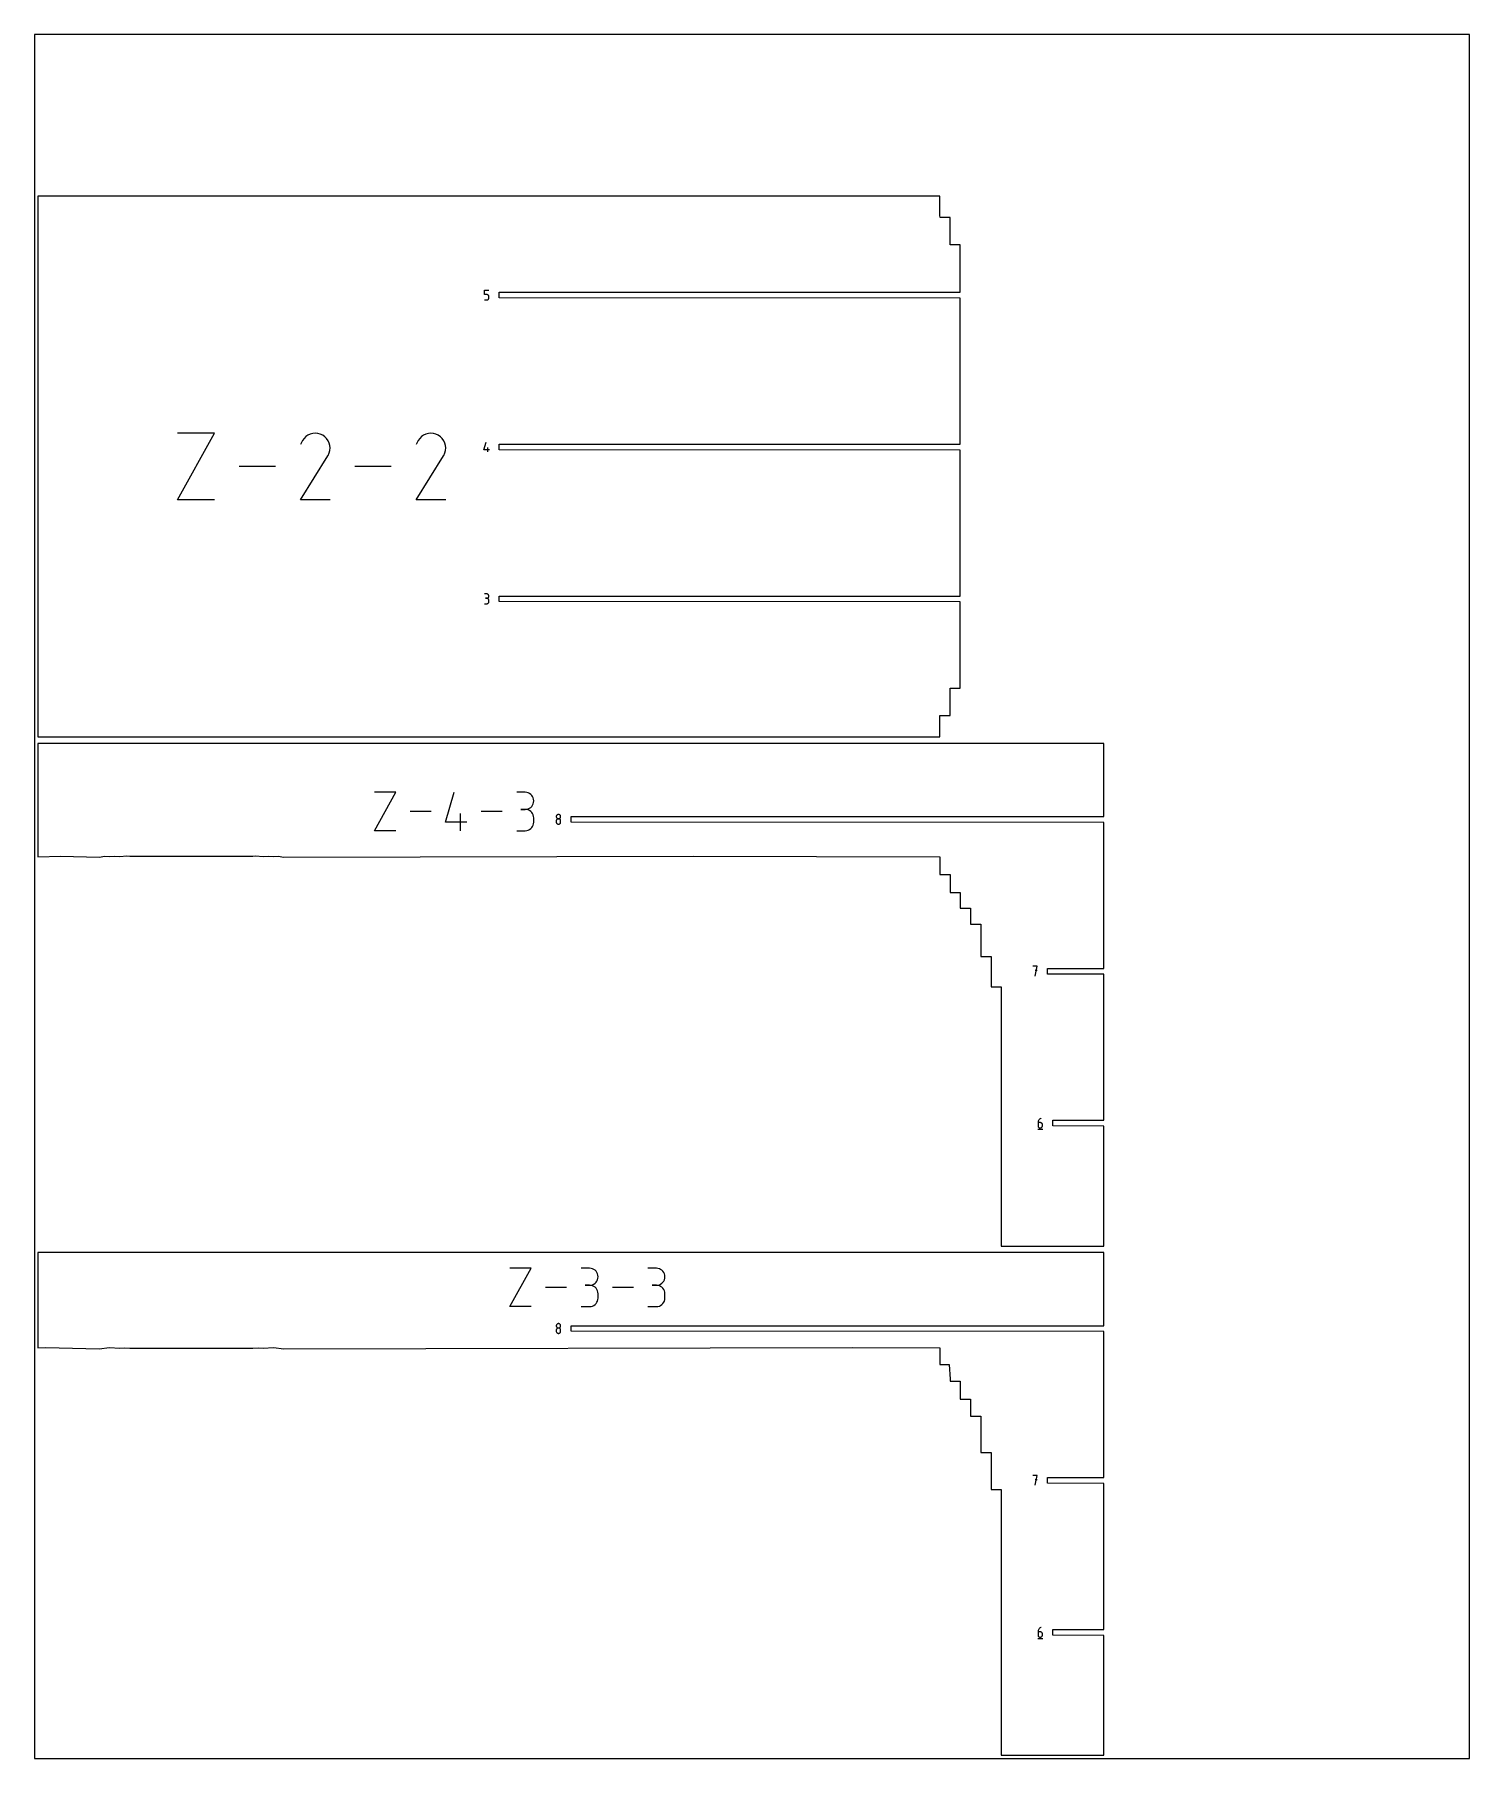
# Model space of a CAD drawing. Extents: x 0 to 7700, y 0 to 841.
# Drawn here: x 5600 to 6300, y 0 to 841 of the extents above; entities that cross this region are included whole.
import ezdxf

# ---------------------------------------------------------------- set-up
doc = ezdxf.new("R2010")
doc.units = 0
doc.header["$MEASUREMENT"] = 0
for name, color, linetype in [('annotation', 7, 'Continuous'), ('boundary', 7, 'Continuous'), ('frame', 7, 'Continuous')]:
    doc.layers.add(name, color=color, linetype=linetype)

msp = doc.modelspace()

# ---------------------------------------------------------------- linework, layer by layer
at = {"layer": 'annotation', "color": 1}
for p, q in [((5819.52, 714.14), (5819.52, 716.28)), ((5819.52, 716.28), (5821.65, 716.28)), ((5820.59, 714.14), (5819.52, 714.14)), ((5819.52, 711.48), (5820.59, 711.48)), ((5820.78, 714.12), (5820.59, 714.14)), ((5820.59, 711.48), (5820.78, 711.49)), ((5820.59, 711.48), (5820.59, 711.48)), ((5820.96, 714.07), (5820.78, 714.12)), ((5820.78, 711.49), (5820.96, 711.54)), ((5821.12, 713.99), (5820.96, 714.07)), ((5820.96, 711.54), (5821.12, 711.62)), ((5821.27, 713.89), (5821.12, 713.99)), ((5821.12, 711.62), (5821.27, 711.73)), ((5821.4, 713.76), (5821.27, 713.89)), ((5821.27, 711.73), (5821.4, 711.86)), ((5821.51, 713.61), (5821.4, 713.76)), ((5821.4, 711.86), (5821.51, 712.01)), ((5821.59, 713.45), (5821.51, 713.61)), ((5821.51, 712.01), (5821.59, 712.17)), ((5821.64, 713.27), (5821.59, 713.45)), ((5821.59, 712.17), (5821.64, 712.35)), ((5821.65, 713.07), (5821.64, 713.27)), ((5821.64, 712.35), (5821.65, 712.54)), ((5821.65, 712.54), (5821.65, 713.07)), ((5821.65, 713.07), (5821.65, 713.07)), ((5669.76, 614.06), (5687.75, 646.46)), ((5687.75, 646.46), (5669.76, 646.46)), ((5730.74, 642.86), (5729.79, 641.04)), ((5731.49, 643.92), (5730.74, 642.86)), ((5732.39, 644.81), (5731.49, 643.92)), ((5733.41, 645.51), (5732.39, 644.81)), ((5734.52, 646.03), (5733.41, 645.51)), ((5735.71, 646.34), (5734.52, 646.03)), ((5736.93, 646.46), (5735.71, 646.34)), ((5738.17, 646.36), (5736.93, 646.46)), ((5739.4, 646.05), (5738.17, 646.36)), ((5740.58, 645.5), (5739.4, 646.05)), ((5741.64, 644.75), (5740.58, 645.5)), ((5740.58, 645.5), (5740.58, 645.5)), ((5742.52, 643.85), (5741.64, 644.75)), ((5743.22, 642.83), (5742.52, 643.85)), ((5743.74, 641.71), (5743.22, 642.83)), ((5744.05, 640.52), (5743.74, 641.71)), ((5744.17, 639.3), (5744.05, 640.52)), ((5744.07, 638.06), (5744.17, 639.3)), ((5787.15, 642.86), (5786.21, 641.04)), ((5787.9, 643.92), (5787.15, 642.86)), ((5788.8, 644.81), (5787.9, 643.92)), ((5789.82, 645.51), (5788.8, 644.81)), ((5790.94, 646.03), (5789.82, 645.51)), ((5792.13, 646.34), (5790.94, 646.03)), ((5793.35, 646.46), (5792.13, 646.34)), ((5794.59, 646.36), (5793.35, 646.46)), ((5795.81, 646.05), (5794.59, 646.36)), ((5796.99, 645.5), (5795.81, 646.05)), ((5798.05, 644.75), (5796.99, 645.5)), ((5796.99, 645.5), (5796.99, 645.5)), ((5798.94, 643.85), (5798.05, 644.75)), ((5799.64, 642.83), (5798.94, 643.85)), ((5800.15, 641.71), (5799.64, 642.83)), ((5800.47, 640.52), (5800.15, 641.71)), ((5800.58, 639.3), (5800.47, 640.52)), ((5800.48, 638.06), (5800.58, 639.3)), ((5819.25, 638.45), (5820.32, 642.19)), ((5821.12, 637.39), (5821.12, 639.52)), ((5729.77, 614.06), (5743.07, 635.46)), ((5743.07, 635.46), (5743.08, 635.48)), ((5743.07, 635.46), (5743.07, 635.46)), ((5743.08, 635.48), (5743.1, 635.5)), ((5743.1, 635.5), (5743.11, 635.52)), ((5743.11, 635.52), (5743.13, 635.54)), ((5743.13, 635.54), (5743.14, 635.57)), ((5743.14, 635.57), (5743.16, 635.59)), ((5743.16, 635.59), (5743.17, 635.61)), ((5743.17, 635.61), (5743.18, 635.63)), ((5743.18, 635.63), (5743.2, 635.66)), ((5743.2, 635.66), (5743.75, 636.84)), ((5743.2, 635.66), (5743.2, 635.66)), ((5743.75, 636.84), (5744.07, 638.06)), ((5786.19, 614.06), (5799.48, 635.46)), ((5799.48, 635.46), (5799.5, 635.48)), ((5799.48, 635.46), (5799.48, 635.46)), ((5799.5, 635.48), (5799.52, 635.5)), ((5799.52, 635.5), (5799.53, 635.52)), ((5799.53, 635.52), (5799.54, 635.54)), ((5799.54, 635.54), (5799.56, 635.57)), ((5799.56, 635.57), (5799.57, 635.59)), ((5799.57, 635.59), (5799.58, 635.61)), ((5799.58, 635.61), (5799.6, 635.63)), ((5799.6, 635.63), (5799.61, 635.66)), ((5799.61, 635.66), (5800.16, 636.84)), ((5799.61, 635.66), (5799.61, 635.66)), ((5800.16, 636.84), (5800.48, 638.06)), ((5821.92, 638.45), (5819.25, 638.45)), ((5717.62, 630.26), (5699.9, 630.26)), ((5774.04, 630.26), (5756.32, 630.26)), ((5687.75, 614.06), (5669.76, 614.06)), ((5744.16, 614.06), (5729.77, 614.06)), ((5800.58, 614.06), (5786.19, 614.06)), ((5820.59, 568.09), (5819.52, 568.09)), ((5820.59, 565.96), (5820.05, 565.96)), ((5820.05, 565.96), (5820.59, 565.96)), ((5820.78, 568.08), (5820.59, 568.09)), ((5820.59, 565.96), (5820.78, 565.98)), ((5820.78, 565.94), (5820.59, 565.96)), ((5820.59, 565.96), (5820.59, 565.96)), ((5820.96, 568.03), (5820.78, 568.08)), ((5820.78, 565.98), (5820.96, 566.03)), ((5820.96, 565.89), (5820.78, 565.94)), ((5821.12, 567.95), (5820.96, 568.03)), ((5820.96, 566.03), (5821.12, 566.11)), ((5821.12, 565.82), (5820.96, 565.89)), ((5821.27, 567.84), (5821.12, 567.95)), ((5821.12, 566.11), (5821.27, 566.21)), ((5821.27, 565.71), (5821.12, 565.82)), ((5821.12, 563.44), (5821.27, 563.55)), ((5821.4, 567.71), (5821.27, 567.84)), ((5821.27, 566.21), (5821.4, 566.34)), ((5821.4, 565.58), (5821.27, 565.71)), ((5821.27, 563.55), (5821.4, 563.68)), ((5821.51, 567.57), (5821.4, 567.71)), ((5821.4, 566.34), (5821.51, 566.49)), ((5821.51, 565.43), (5821.4, 565.58)), ((5821.4, 563.68), (5821.51, 563.83)), ((5821.59, 567.4), (5821.51, 567.57)), ((5821.51, 566.49), (5821.59, 566.66)), ((5821.59, 565.27), (5821.51, 565.43)), ((5821.51, 563.83), (5821.59, 563.99)), ((5821.64, 567.22), (5821.59, 567.4)), ((5821.59, 566.66), (5821.64, 566.84)), ((5821.64, 565.09), (5821.59, 565.27)), ((5821.59, 563.99), (5821.64, 564.17)), ((5821.65, 567.03), (5821.64, 567.22)), ((5821.64, 566.84), (5821.65, 567.03)), ((5821.65, 564.9), (5821.64, 565.09)), ((5821.64, 564.17), (5821.65, 564.36)), ((5821.65, 567.03), (5821.65, 567.03)), ((5821.65, 564.36), (5821.65, 564.9)), ((5821.65, 564.9), (5821.65, 564.9)), ((5819.52, 563.3), (5820.59, 563.3)), ((5820.59, 563.3), (5820.78, 563.32)), ((5820.59, 563.3), (5820.59, 563.3)), ((5820.78, 563.32), (5820.96, 563.37)), ((5820.96, 563.37), (5821.12, 563.44)), ((5765.87, 452.61), (5776.27, 471.33)), ((5776.27, 471.33), (5765.87, 471.33)), ((5800.55, 456.77), (5804.7, 471.33)), ((5839.38, 471.31), (5835.22, 471.31)), ((5840.13, 471.24), (5839.38, 471.31)), ((5840.83, 471.05), (5840.13, 471.24)), ((5841.48, 470.74), (5840.83, 471.05)), ((5839.38, 462.99), (5837.3, 462.99)), ((5837.3, 462.99), (5839.38, 462.99)), ((5839.38, 462.99), (5840.13, 463.06)), ((5840.13, 462.93), (5839.38, 462.99)), ((5839.38, 462.99), (5839.38, 462.99)), ((5840.13, 463.06), (5840.83, 463.26)), ((5840.83, 462.73), (5840.13, 462.93)), ((5840.83, 463.26), (5841.48, 463.56)), ((5841.48, 462.43), (5840.83, 462.73)), ((5842.06, 470.33), (5841.48, 470.74)), ((5841.48, 463.56), (5842.06, 463.97)), ((5842.56, 469.83), (5842.06, 470.33)), ((5842.06, 463.97), (5842.56, 464.48)), ((5842.97, 469.25), (5842.56, 469.83)), ((5842.56, 464.48), (5842.97, 465.06)), ((5843.28, 468.6), (5842.97, 469.25)), ((5842.97, 465.06), (5843.28, 465.71)), ((5843.47, 467.9), (5843.28, 468.6)), ((5843.28, 465.71), (5843.47, 466.41)), ((5843.54, 467.16), (5843.47, 467.9)), ((5843.47, 466.41), (5843.54, 467.16)), ((5843.54, 467.16), (5843.54, 467.16)), ((5793.53, 461.97), (5783.29, 461.97)), ((5810.94, 456.77), (5800.55, 456.77)), ((5807.83, 452.61), (5807.83, 460.92)), ((5828.2, 461.97), (5817.96, 461.97)), ((5842.06, 462.02), (5841.48, 462.43)), ((5842.56, 461.52), (5842.06, 462.02)), ((5842.97, 460.94), (5842.56, 461.52)), ((5842.56, 454.09), (5842.97, 454.67)), ((5843.28, 460.29), (5842.97, 460.94)), ((5842.97, 454.67), (5843.28, 455.32)), ((5843.47, 459.59), (5843.28, 460.29)), ((5843.28, 455.32), (5843.47, 456.02)), ((5843.54, 458.84), (5843.47, 459.59)), ((5843.47, 456.02), (5843.54, 456.76)), ((5843.54, 456.76), (5843.54, 458.84)), ((5843.54, 458.84), (5843.54, 458.84)), ((5854.54, 459.67), (5854.52, 459.48)), ((5854.52, 459.48), (5854.52, 459.48)), ((5854.52, 459.48), (5854.54, 459.29)), ((5854.54, 457.54), (5854.52, 457.35)), ((5854.52, 457.35), (5854.52, 456.81)), ((5854.52, 456.81), (5854.52, 456.81)), ((5854.52, 456.81), (5854.54, 456.62)), ((5854.59, 459.85), (5854.54, 459.67)), ((5854.54, 459.29), (5854.59, 459.11)), ((5854.59, 457.72), (5854.54, 457.54)), ((5854.54, 456.62), (5854.59, 456.44)), ((5854.67, 460.02), (5854.59, 459.85)), ((5854.59, 459.11), (5854.67, 458.94)), ((5854.67, 457.88), (5854.59, 457.72)), ((5854.59, 456.44), (5854.67, 456.28)), ((5854.77, 460.16), (5854.67, 460.02)), ((5854.67, 458.94), (5854.77, 458.79)), ((5854.77, 458.03), (5854.67, 457.88)), ((5854.67, 456.28), (5854.77, 456.13)), ((5854.9, 460.29), (5854.77, 460.16)), ((5854.77, 458.79), (5854.9, 458.66)), ((5854.9, 458.16), (5854.77, 458.03)), ((5854.77, 456.13), (5854.9, 456)), ((5855.05, 460.4), (5854.9, 460.29)), ((5854.9, 458.66), (5855.05, 458.56)), ((5855.05, 458.27), (5854.9, 458.16)), ((5854.9, 456), (5855.05, 455.89)), ((5855.22, 460.48), (5855.05, 460.4)), ((5855.05, 458.56), (5855.22, 458.48)), ((5855.22, 458.35), (5855.05, 458.27)), ((5855.05, 455.89), (5855.22, 455.82)), ((5855.4, 460.53), (5855.22, 460.48)), ((5855.22, 458.48), (5855.4, 458.43)), ((5855.4, 458.39), (5855.22, 458.35)), ((5855.22, 455.82), (5855.4, 455.77)), ((5855.59, 460.54), (5855.4, 460.53)), ((5855.4, 458.43), (5855.59, 458.41)), ((5855.59, 458.41), (5855.4, 458.39)), ((5855.4, 455.77), (5855.59, 455.75)), ((5855.78, 460.53), (5855.59, 460.54)), ((5855.59, 460.54), (5855.59, 460.54)), ((5855.59, 458.41), (5855.78, 458.43)), ((5855.78, 458.39), (5855.59, 458.41)), ((5855.59, 458.41), (5855.59, 458.41)), ((5855.59, 458.41), (5855.59, 458.41)), ((5855.59, 455.75), (5855.78, 455.77)), ((5855.59, 455.75), (5855.59, 455.75)), ((5855.96, 460.48), (5855.78, 460.53)), ((5855.78, 458.43), (5855.96, 458.48)), ((5855.96, 458.35), (5855.78, 458.39)), ((5855.78, 455.77), (5855.96, 455.82)), ((5856.12, 460.4), (5855.96, 460.48)), ((5855.96, 458.48), (5856.12, 458.56)), ((5856.12, 458.27), (5855.96, 458.35)), ((5855.96, 455.82), (5856.12, 455.89)), ((5856.27, 460.29), (5856.12, 460.4)), ((5856.12, 458.56), (5856.27, 458.66)), ((5856.27, 458.16), (5856.12, 458.27)), ((5856.12, 455.89), (5856.27, 456)), ((5856.4, 460.16), (5856.27, 460.29)), ((5856.27, 458.66), (5856.4, 458.79)), ((5856.4, 458.03), (5856.27, 458.16)), ((5856.27, 456), (5856.4, 456.13)), ((5856.51, 460.02), (5856.4, 460.16)), ((5856.4, 458.79), (5856.51, 458.94)), ((5856.51, 457.88), (5856.4, 458.03)), ((5856.4, 456.13), (5856.51, 456.28)), ((5856.59, 459.85), (5856.51, 460.02)), ((5856.51, 458.94), (5856.59, 459.11)), ((5856.59, 457.72), (5856.51, 457.88)), ((5856.51, 456.28), (5856.59, 456.44)), ((5856.64, 459.67), (5856.59, 459.85)), ((5856.59, 459.11), (5856.64, 459.29)), ((5856.64, 457.54), (5856.59, 457.72)), ((5856.59, 456.44), (5856.64, 456.62)), ((5856.65, 459.48), (5856.64, 459.67)), ((5856.64, 459.29), (5856.65, 459.48)), ((5856.65, 457.35), (5856.64, 457.54)), ((5856.64, 456.62), (5856.65, 456.81)), ((5856.65, 459.48), (5856.65, 459.48)), ((5856.65, 456.81), (5856.65, 457.35)), ((5856.65, 457.35), (5856.65, 457.35)), ((5776.27, 452.61), (5765.87, 452.61)), ((5835.22, 452.61), (5839.38, 452.61)), ((5839.38, 452.61), (5840.13, 452.68)), ((5839.38, 452.61), (5839.38, 452.61)), ((5840.13, 452.68), (5840.83, 452.87)), ((5840.83, 452.87), (5841.48, 453.18)), ((5841.48, 453.18), (5842.06, 453.59)), ((5842.06, 453.59), (5842.56, 454.09)), ((6089.15, 386.46), (6087.02, 386.46)), ((6088.09, 381.66), (6089.15, 386.46)), ((6089.15, 384.32), (6088.09, 384.32)), ((6089.88, 311.44), (6089.72, 311.17)), ((6090.06, 311.69), (6089.88, 311.44)), ((6090.28, 311.91), (6090.06, 311.69)), ((6090.54, 312.1), (6090.28, 311.91)), ((6090.82, 312.26), (6090.54, 312.1)), ((6091.12, 312.37), (6090.82, 312.26)), ((6091.12, 312.37), (6091.12, 312.37)), ((6089.39, 306.97), (6091.79, 306.97)), ((6089.54, 310.56), (6089.52, 310.23)), ((6089.52, 310.23), (6089.52, 308.64)), ((6090.59, 310.23), (6089.52, 310.23)), ((6089.52, 308.64), (6089.52, 308.64)), ((6089.52, 308.64), (6089.54, 308.45)), ((6089.61, 310.87), (6089.54, 310.56)), ((6089.54, 308.45), (6089.59, 308.27)), ((6089.59, 308.27), (6089.67, 308.1)), ((6089.72, 311.17), (6089.61, 310.87)), ((6089.67, 308.1), (6089.77, 307.95)), ((6089.77, 307.95), (6089.9, 307.82)), ((6089.9, 307.82), (6090.05, 307.72)), ((6090.05, 307.72), (6090.22, 307.64)), ((6090.22, 307.64), (6090.4, 307.59)), ((6090.4, 307.59), (6090.59, 307.57)), ((6090.78, 310.22), (6090.59, 310.23)), ((6090.59, 307.57), (6090.78, 307.59)), ((6090.59, 307.57), (6090.59, 307.57)), ((6090.96, 310.17), (6090.78, 310.22)), ((6090.78, 307.59), (6090.96, 307.64)), ((6091.13, 310.09), (6090.96, 310.17)), ((6090.96, 307.64), (6091.13, 307.72)), ((6091.27, 309.98), (6091.13, 310.09)), ((6091.13, 307.72), (6091.27, 307.82)), ((6091.4, 309.86), (6091.27, 309.98)), ((6091.27, 307.82), (6091.4, 307.95)), ((6091.51, 309.71), (6091.4, 309.86)), ((6091.4, 307.95), (6091.51, 308.1)), ((6091.59, 309.54), (6091.51, 309.71)), ((6091.51, 308.1), (6091.59, 308.27)), ((6091.64, 309.36), (6091.59, 309.54)), ((6091.59, 308.27), (6091.64, 308.45)), ((6091.65, 309.17), (6091.64, 309.36)), ((6091.64, 308.45), (6091.65, 308.64)), ((6091.65, 308.64), (6091.65, 309.17)), ((6091.65, 309.17), (6091.65, 309.17)), ((5831.92, 220.47), (5842.32, 239.19)), ((5842.32, 239.19), (5831.92, 239.19)), ((5870.75, 239.17), (5866.59, 239.17)), ((5871.5, 239.1), (5870.75, 239.17)), ((5872.2, 238.91), (5871.5, 239.1)), ((5872.85, 238.6), (5872.2, 238.91)), ((5873.43, 238.19), (5872.85, 238.6)), ((5873.93, 237.69), (5873.43, 238.19)), ((5874.34, 237.11), (5873.93, 237.69)), ((5874.65, 236.46), (5874.34, 237.11)), ((5874.84, 235.76), (5874.65, 236.46)), ((5874.91, 235.02), (5874.84, 235.76)), ((5903.34, 239.17), (5899.19, 239.17)), ((5904.09, 239.1), (5903.34, 239.17)), ((5904.8, 238.91), (5904.09, 239.1)), ((5905.44, 238.6), (5904.8, 238.91)), ((5906.02, 238.19), (5905.44, 238.6)), ((5906.52, 237.69), (5906.02, 238.19)), ((5906.93, 237.11), (5906.52, 237.69)), ((5907.24, 236.46), (5906.93, 237.11)), ((5907.43, 235.76), (5907.24, 236.46)), ((5907.5, 235.02), (5907.43, 235.76)), ((5859.57, 229.83), (5849.34, 229.83)), ((5870.75, 230.86), (5868.67, 230.86)), ((5868.67, 230.86), (5870.75, 230.86)), ((5870.75, 230.86), (5871.5, 230.92)), ((5871.5, 230.79), (5870.75, 230.86)), ((5870.75, 230.86), (5870.75, 230.86)), ((5871.5, 230.92), (5872.2, 231.12)), ((5872.2, 230.59), (5871.5, 230.79)), ((5872.2, 231.12), (5872.85, 231.42)), ((5872.85, 230.29), (5872.2, 230.59)), ((5872.85, 231.42), (5873.43, 231.84)), ((5873.43, 229.88), (5872.85, 230.29)), ((5873.43, 231.84), (5873.93, 232.34)), ((5873.93, 229.38), (5873.43, 229.88)), ((5873.93, 232.34), (5874.34, 232.92)), ((5874.34, 228.8), (5873.93, 229.38)), ((5874.34, 232.92), (5874.65, 233.57)), ((5874.65, 228.15), (5874.34, 228.8)), ((5874.65, 233.57), (5874.84, 234.27)), ((5874.84, 227.45), (5874.65, 228.15)), ((5874.84, 234.27), (5874.91, 235.02)), ((5874.91, 226.7), (5874.84, 227.45)), ((5874.91, 235.02), (5874.91, 235.02)), ((5892.17, 229.83), (5881.93, 229.83)), ((5903.34, 230.86), (5901.26, 230.86)), ((5901.26, 230.86), (5903.34, 230.86)), ((5903.34, 230.86), (5904.09, 230.92)), ((5904.09, 230.79), (5903.34, 230.86)), ((5903.34, 230.86), (5903.34, 230.86)), ((5904.09, 230.92), (5904.8, 231.12)), ((5904.8, 230.59), (5904.09, 230.79)), ((5904.8, 231.12), (5905.44, 231.42)), ((5905.44, 230.29), (5904.8, 230.59)), ((5905.44, 231.42), (5906.02, 231.84)), ((5906.02, 229.88), (5905.44, 230.29)), ((5906.02, 231.84), (5906.52, 232.34)), ((5906.52, 229.38), (5906.02, 229.88)), ((5906.52, 232.34), (5906.93, 232.92)), ((5906.93, 228.8), (5906.52, 229.38)), ((5906.93, 232.92), (5907.24, 233.57)), ((5907.24, 228.15), (5906.93, 228.8)), ((5907.24, 233.57), (5907.43, 234.27)), ((5907.43, 227.45), (5907.24, 228.15)), ((5907.43, 234.27), (5907.5, 235.02)), ((5907.5, 226.7), (5907.43, 227.45)), ((5907.5, 235.02), (5907.5, 235.02)), ((5842.32, 220.47), (5831.92, 220.47)), ((5866.59, 220.47), (5870.75, 220.47)), ((5870.75, 220.47), (5871.5, 220.54)), ((5870.75, 220.47), (5870.75, 220.47)), ((5871.5, 220.54), (5872.2, 220.73)), ((5872.2, 220.73), (5872.85, 221.04)), ((5872.85, 221.04), (5873.43, 221.45)), ((5873.43, 221.45), (5873.93, 221.95)), ((5873.93, 221.95), (5874.34, 222.53)), ((5874.34, 222.53), (5874.65, 223.18)), ((5874.65, 223.18), (5874.84, 223.88)), ((5874.84, 223.88), (5874.91, 224.62)), ((5874.91, 224.62), (5874.91, 226.7)), ((5874.91, 226.7), (5874.91, 226.7)), ((5899.19, 220.47), (5903.34, 220.47)), ((5903.34, 220.47), (5904.09, 220.54)), ((5903.34, 220.47), (5903.34, 220.47)), ((5904.09, 220.54), (5904.8, 220.73)), ((5904.8, 220.73), (5905.44, 221.04)), ((5905.44, 221.04), (5906.02, 221.45)), ((5906.02, 221.45), (5906.52, 221.95)), ((5906.52, 221.95), (5906.93, 222.53)), ((5906.93, 222.53), (5907.24, 223.18)), ((5907.24, 223.18), (5907.43, 223.88)), ((5907.43, 223.88), (5907.5, 224.62)), ((5907.5, 224.62), (5907.5, 226.7)), ((5907.5, 226.7), (5907.5, 226.7)), ((5854.54, 211.28), (5854.52, 211.09)), ((5854.52, 211.09), (5854.52, 211.09)), ((5854.52, 211.09), (5854.54, 210.9)), ((5854.59, 211.46), (5854.54, 211.28)), ((5854.54, 210.9), (5854.59, 210.72)), ((5854.67, 211.63), (5854.59, 211.46)), ((5854.59, 210.72), (5854.67, 210.55)), ((5854.77, 211.77), (5854.67, 211.63)), ((5854.67, 210.55), (5854.77, 210.4)), ((5854.9, 211.9), (5854.77, 211.77)), ((5854.77, 210.4), (5854.9, 210.27)), ((5855.05, 212.01), (5854.9, 211.9)), ((5854.9, 210.27), (5855.05, 210.17)), ((5855.22, 212.09), (5855.05, 212.01)), ((5855.4, 212.14), (5855.22, 212.09)), ((5855.59, 212.15), (5855.4, 212.14)), ((5855.78, 212.14), (5855.59, 212.15)), ((5855.59, 212.15), (5855.59, 212.15)), ((5855.96, 212.09), (5855.78, 212.14)), ((5856.12, 212.01), (5855.96, 212.09)), ((5856.27, 211.9), (5856.12, 212.01)), ((5856.12, 210.17), (5856.27, 210.27)), ((5856.4, 211.77), (5856.27, 211.9)), ((5856.27, 210.27), (5856.4, 210.4)), ((5856.51, 211.63), (5856.4, 211.77)), ((5856.4, 210.4), (5856.51, 210.55)), ((5856.59, 211.46), (5856.51, 211.63)), ((5856.51, 210.55), (5856.59, 210.72)), ((5856.64, 211.28), (5856.59, 211.46)), ((5856.59, 210.72), (5856.64, 210.9)), ((5856.65, 211.09), (5856.64, 211.28)), ((5856.64, 210.9), (5856.65, 211.09)), ((5856.65, 211.09), (5856.65, 211.09)), ((5854.54, 209.15), (5854.52, 208.95)), ((5854.52, 208.95), (5854.52, 208.42)), ((5854.52, 208.42), (5854.52, 208.42)), ((5854.52, 208.42), (5854.54, 208.23)), ((5854.59, 209.33), (5854.54, 209.15)), ((5854.54, 208.23), (5854.59, 208.05)), ((5854.67, 209.49), (5854.59, 209.33)), ((5854.59, 208.05), (5854.67, 207.89)), ((5854.77, 209.64), (5854.67, 209.49)), ((5854.67, 207.89), (5854.77, 207.74)), ((5854.9, 209.77), (5854.77, 209.64)), ((5854.77, 207.74), (5854.9, 207.61)), ((5855.05, 209.88), (5854.9, 209.77)), ((5854.9, 207.61), (5855.05, 207.5)), ((5855.05, 210.17), (5855.22, 210.09)), ((5855.22, 209.95), (5855.05, 209.88)), ((5855.05, 207.5), (5855.22, 207.43)), ((5855.22, 210.09), (5855.4, 210.04)), ((5855.4, 210), (5855.22, 209.95)), ((5855.22, 207.43), (5855.4, 207.38)), ((5855.4, 210.04), (5855.59, 210.02)), ((5855.59, 210.02), (5855.4, 210)), ((5855.4, 207.38), (5855.59, 207.36)), ((5855.59, 210.02), (5855.78, 210.04)), ((5855.78, 210), (5855.59, 210.02)), ((5855.59, 210.02), (5855.59, 210.02)), ((5855.59, 210.02), (5855.59, 210.02)), ((5855.59, 207.36), (5855.78, 207.38)), ((5855.59, 207.36), (5855.59, 207.36)), ((5855.78, 210.04), (5855.96, 210.09)), ((5855.96, 209.95), (5855.78, 210)), ((5855.78, 207.38), (5855.96, 207.43)), ((5855.96, 210.09), (5856.12, 210.17)), ((5856.12, 209.88), (5855.96, 209.95)), ((5855.96, 207.43), (5856.12, 207.5)), ((5856.27, 209.77), (5856.12, 209.88)), ((5856.12, 207.5), (5856.27, 207.61)), ((5856.4, 209.64), (5856.27, 209.77)), ((5856.27, 207.61), (5856.4, 207.74)), ((5856.51, 209.49), (5856.4, 209.64)), ((5856.4, 207.74), (5856.51, 207.89)), ((5856.59, 209.33), (5856.51, 209.49)), ((5856.51, 207.89), (5856.59, 208.05)), ((5856.64, 209.15), (5856.59, 209.33)), ((5856.59, 208.05), (5856.64, 208.23)), ((5856.65, 208.95), (5856.64, 209.15)), ((5856.64, 208.23), (5856.65, 208.42)), ((5856.65, 208.42), (5856.65, 208.95)), ((5856.65, 208.95), (5856.65, 208.95)), ((6089.15, 138.07), (6087.02, 138.07)), ((6088.09, 133.27), (6089.15, 138.07)), ((6089.15, 135.93), (6088.09, 135.93)), ((6089.54, 62.17), (6089.52, 61.84)), ((6089.52, 61.84), (6089.52, 60.25)), ((6090.59, 61.84), (6089.52, 61.84)), ((6089.52, 60.25), (6089.52, 60.25)), ((6089.52, 60.25), (6089.54, 60.06)), ((6089.61, 62.48), (6089.54, 62.17)), ((6089.54, 60.06), (6089.59, 59.88)), ((6089.59, 59.88), (6089.67, 59.71)), ((6089.72, 62.77), (6089.61, 62.48)), ((6089.67, 59.71), (6089.77, 59.56)), ((6089.88, 63.05), (6089.72, 62.77)), ((6089.77, 59.56), (6089.9, 59.43)), ((6090.06, 63.3), (6089.88, 63.05)), ((6089.9, 59.43), (6090.05, 59.33)), ((6090.05, 59.33), (6090.22, 59.25)), ((6090.28, 63.52), (6090.06, 63.3)), ((6090.22, 59.25), (6090.4, 59.2)), ((6090.54, 63.71), (6090.28, 63.52)), ((6090.4, 59.2), (6090.59, 59.18)), ((6090.82, 63.87), (6090.54, 63.71)), ((6090.78, 61.83), (6090.59, 61.84)), ((6090.59, 59.18), (6090.78, 59.2)), ((6090.59, 59.18), (6090.59, 59.18)), ((6090.96, 61.78), (6090.78, 61.83)), ((6090.78, 59.2), (6090.96, 59.25)), ((6091.12, 63.98), (6090.82, 63.87)), ((6091.13, 61.7), (6090.96, 61.78)), ((6090.96, 59.25), (6091.13, 59.33)), ((6091.12, 63.98), (6091.12, 63.98)), ((6091.27, 61.59), (6091.13, 61.7)), ((6091.13, 59.33), (6091.27, 59.43)), ((6091.4, 61.47), (6091.27, 61.59)), ((6091.27, 59.43), (6091.4, 59.56)), ((6091.51, 61.32), (6091.4, 61.47)), ((6091.4, 59.56), (6091.51, 59.71)), ((6091.59, 61.15), (6091.51, 61.32)), ((6091.51, 59.71), (6091.59, 59.88)), ((6091.64, 60.97), (6091.59, 61.15)), ((6091.59, 59.88), (6091.64, 60.06)), ((6091.65, 60.78), (6091.64, 60.97)), ((6091.64, 60.06), (6091.65, 60.25)), ((6091.65, 60.25), (6091.65, 60.78)), ((6091.65, 60.78), (6091.65, 60.78)), ((6089.39, 58.58), (6091.79, 58.58))]:
    msp.add_line(p, q, dxfattribs=at)
at = {"layer": 'boundary', "color": 5}
for p, q in [((5826.67, 762.15), (5601.59, 762.15)), ((5601.59, 762.15), (5601.59, 756.45)), ((6041.58, 762.15), (5826.67, 762.15)), ((6041.58, 752.64), (6041.58, 762.15)), ((5601.59, 756.45), (5601.59, 726.47)), ((6041.79, 751.68), (6041.58, 752.64)), ((6046.59, 751.65), (6041.79, 751.68)), ((6046.59, 749.94), (6046.59, 751.65)), ((6046.59, 742.48), (6046.59, 749.94)), ((6046.59, 738.44), (6046.59, 742.48)), ((6048.25, 738.44), (6046.59, 738.44)), ((6051.59, 738.44), (6048.25, 738.44)), ((6051.58, 715.25), (6051.59, 738.44)), ((5601.59, 726.47), (5601.59, 677.35)), ((5826.71, 712.5), (5826.71, 715.25)), ((5826.71, 715.25), (6051.58, 715.25)), ((6051.59, 712.35), (5826.71, 712.5)), ((6051.59, 657.37), (6051.59, 712.35)), ((5601.59, 677.35), (5601.59, 515.76)), ((6051.58, 641.16), (6051.59, 657.37)), ((5826.71, 638.41), (5826.71, 641.16)), ((5826.71, 641.16), (6051.58, 641.16)), ((6051.59, 638.26), (5826.71, 638.41)), ((6051.59, 607.69), (6051.59, 638.26)), ((6051.58, 567.07), (6051.59, 607.69)), ((5826.71, 564.33), (5826.71, 567.07)), ((5826.71, 567.07), (6051.58, 567.07)), ((6051.59, 564.18), (5826.71, 564.33)), ((6051.59, 551.47), (6051.59, 564.18)), ((6051.59, 524.33), (6051.59, 551.47)), ((6046.59, 510.38), (6046.59, 522.07)), ((6046.59, 522.07), (6049.92, 522.07)), ((6049.92, 522.07), (6051.59, 522.07)), ((6051.59, 522.07), (6051.59, 524.33)), ((5601.59, 515.76), (5601.59, 504.06)), ((6041.58, 507.88), (6041.58, 508.84)), ((6041.58, 508.84), (6046.59, 508.84)), ((6041.58, 498.37), (6041.58, 507.88)), ((6046.59, 508.84), (6046.59, 510.38)), ((5601.59, 504.06), (5601.59, 498.37)), ((5601.59, 498.37), (5826.67, 498.37)), ((5826.67, 498.37), (6041.58, 498.37)), ((5904.92, 495.19), (5601.59, 495.19)), ((5601.59, 495.19), (5601.59, 457.03)), ((6121.59, 495.19), (5904.92, 495.19)), ((6121.58, 459.52), (6121.59, 495.19)), ((5601.59, 457.03), (5601.59, 443.63)), ((5861.71, 456.78), (5861.71, 459.52)), ((5861.71, 459.52), (6121.58, 459.52)), ((6121.59, 456.63), (5861.71, 456.78)), ((6121.58, 385.43), (6121.59, 456.63)), ((5601.59, 443.63), (5601.59, 439.86)), ((5601.59, 439.86), (5612.86, 440.21)), ((5612.86, 440.21), (5631.59, 439.71)), ((5631.59, 439.71), (5634.34, 440.15)), ((5634.34, 440.15), (5636.59, 439.99)), ((5636.59, 439.99), (5639.23, 440.21)), ((5639.23, 440.21), (5641.58, 440.04)), ((5641.58, 440.04), (5645.01, 440.31)), ((5645.01, 440.31), (5646.59, 440.19)), ((5646.59, 440.19), (5699.11, 440.23)), ((5699.11, 440.23), (5706.59, 440.22)), ((5706.59, 440.22), (5707.89, 440.32)), ((5707.89, 440.32), (5711.59, 440.03)), ((5711.59, 440.03), (5714.02, 440.2)), ((5714.02, 440.2), (5716.59, 440)), ((5716.59, 440), (5718.85, 440.15)), ((5718.85, 440.15), (5721.59, 439.71)), ((5721.59, 439.71), (5921.3, 440.21)), ((5921.3, 440.21), (6041.58, 439.86)), ((6041.58, 439.86), (6041.58, 433.19)), ((6041.58, 433.19), (6041.58, 431.16)), ((6041.58, 431.16), (6042.93, 431.16)), ((6042.93, 431.16), (6046.59, 431.16)), ((6046.59, 431.16), (6046.59, 425.32)), ((6046.59, 425.32), (6046.59, 422.48)), ((6046.59, 422.48), (6048.48, 422.48)), ((6048.48, 422.48), (6051.59, 422.48)), ((6051.59, 422.48), (6051.59, 418.04)), ((6051.59, 418.04), (6051.59, 414.77)), ((6051.59, 414.77), (6055.47, 414.77)), ((6055.47, 414.77), (6056.58, 414.77)), ((6056.58, 414.77), (6056.58, 413.05)), ((6056.58, 413.05), (6056.58, 407.08)), ((6056.58, 407.08), (6060.72, 407.08)), ((6060.72, 407.08), (6061.58, 407.08)), ((6061.58, 407.08), (6061.58, 401.25)), ((6061.58, 401.25), (6061.58, 391.24)), ((6061.58, 391.24), (6063.08, 391.24)), ((6063.08, 391.24), (6066.59, 391.24)), ((6066.59, 391.24), (6066.59, 378.4)), ((6094.21, 382.69), (6094.21, 385.43)), ((6094.21, 385.43), (6121.58, 385.43)), ((6121.59, 382.54), (6094.21, 382.69)), ((6121.59, 352.15), (6121.59, 382.54)), ((6066.59, 378.4), (6066.59, 376.36)), ((6066.59, 376.36), (6067.25, 376.36)), ((6067.25, 376.36), (6071.59, 376.36)), ((6071.59, 376.36), (6071.59, 366.53)), ((6071.59, 366.53), (6071.59, 364.8)), ((6071.59, 364.8), (6071.59, 351.59)), ((6071.59, 351.59), (6071.59, 348.27)), ((6071.59, 348.27), (6071.59, 333.96)), ((6121.58, 311.35), (6121.59, 352.15)), ((6071.59, 333.96), (6071.59, 329.53)), ((6071.59, 329.53), (6071.59, 314.66)), ((6071.59, 314.66), (6071.59, 266.21)), ((6096.71, 308.6), (6096.71, 311.35)), ((6096.71, 311.35), (6121.58, 311.35)), ((6121.59, 308.45), (6096.71, 308.6)), ((6121.59, 249.98), (6121.59, 308.45)), ((6071.59, 266.21), (6071.59, 249.98)), ((5818.25, 246.8), (5601.59, 246.8)), ((5601.59, 246.8), (5601.59, 208.15)), ((6121.59, 246.8), (5818.25, 246.8)), ((6071.59, 249.98), (6078.38, 249.98)), ((6078.38, 249.98), (6121.59, 249.98)), ((6121.58, 211.13), (6121.59, 246.8)), ((5861.71, 208.39), (5861.71, 211.13)), ((5861.71, 211.13), (6121.58, 211.13)), ((5601.59, 208.15), (5601.59, 201.13)), ((6121.59, 208.24), (5861.71, 208.39)), ((6121.59, 144.63), (6121.59, 208.24)), ((5601.59, 201.13), (5601.59, 200.36)), ((5601.59, 200.36), (5605.59, 200.48)), ((5605.59, 200.48), (5631.59, 199.84)), ((5631.59, 199.84), (5636.58, 200.53)), ((5636.58, 200.53), (5641.58, 200.25)), ((5641.58, 200.25), (5643.8, 200.39)), ((5643.8, 200.39), (5646.59, 200.22)), ((5646.59, 200.22), (5669.37, 200.23)), ((5669.37, 200.23), (5706.59, 200.21)), ((5706.59, 200.21), (5709.46, 200.38)), ((5709.46, 200.38), (5711.59, 200.24)), ((5711.59, 200.24), (5716.58, 200.53)), ((5716.58, 200.53), (5721.59, 199.84)), ((5721.59, 199.84), (5998.86, 200.48)), ((5998.86, 200.48), (6041.58, 200.36)), ((6041.58, 200.36), (6041.58, 192.84)), ((6041.58, 192.84), (6041.58, 192.23)), ((6041.58, 192.23), (6046.18, 192.23)), ((6046.18, 192.23), (6046.59, 184.97)), ((6046.59, 184.97), (6046.59, 184.1)), ((6046.59, 184.1), (6051, 184.1)), ((6051, 184.1), (6051.59, 184.1)), ((6051.59, 184.1), (6051.59, 181.94)), ((6051.59, 181.94), (6051.59, 175.24)), ((6051.59, 175.24), (6053.11, 175.24)), ((6053.11, 175.24), (6056.58, 175.24)), ((6056.58, 175.24), (6056.58, 168.48)), ((6056.58, 168.48), (6056.58, 167.01)), ((6056.58, 167.01), (6057.4, 167.01)), ((6057.4, 167.01), (6061.58, 167.01)), ((6061.58, 167.01), (6061.58, 163.45)), ((6061.58, 163.45), (6061.58, 149.22)), ((6061.58, 149.22), (6063.53, 149.22)), ((6063.53, 149.22), (6066.59, 149.22)), ((6066.59, 149.22), (6066.59, 142.47)), ((6121.58, 137.04), (6121.59, 144.63)), ((6066.59, 142.47), (6066.59, 131.24)), ((6094.21, 134.3), (6094.21, 137.04)), ((6094.21, 137.04), (6121.58, 137.04)), ((6066.59, 131.24), (6067.82, 131.24)), ((6067.82, 131.24), (6071.59, 131.24)), ((6071.59, 131.24), (6071.59, 129.48)), ((6071.59, 129.48), (6071.59, 120.69)), ((6121.59, 134.15), (6094.21, 134.3)), ((6121.58, 62.95), (6121.59, 134.15)), ((6071.59, 120.69), (6071.59, 118.14)), ((6071.59, 118.14), (6071.59, 107.35)), ((6071.59, 107.35), (6071.59, 103.2)), ((6071.59, 103.2), (6071.59, 90.82)), ((6071.59, 90.82), (6071.59, 85.57)), ((6071.59, 85.57), (6071.59, 72.08)), ((6071.59, 72.08), (6071.59, 66.27)), ((6071.59, 66.27), (6071.59, 47.35)), ((6096.71, 60.21), (6096.71, 62.95)), ((6096.71, 62.95), (6121.58, 62.95)), ((6121.59, 60.06), (6096.71, 60.21)), ((6121.59, 1.59), (6121.59, 60.06)), ((6071.59, 47.35), (6071.59, 1.59)), ((6071.59, 1.59), (6090.72, 1.59)), ((6090.72, 1.59), (6121.59, 1.59))]:
    msp.add_line(p, q, dxfattribs=at)
at = {"layer": 'frame', "color": 5}
for p, q in [((6300, 840.99), (5600, 840.99)), ((5600, 840.99), (5600, 0)), ((6300, 0), (6300, 840.99)), ((5600, 0), (6300, 0))]:
    msp.add_line(p, q, dxfattribs=at)

doc.saveas('drawing.dxf')
